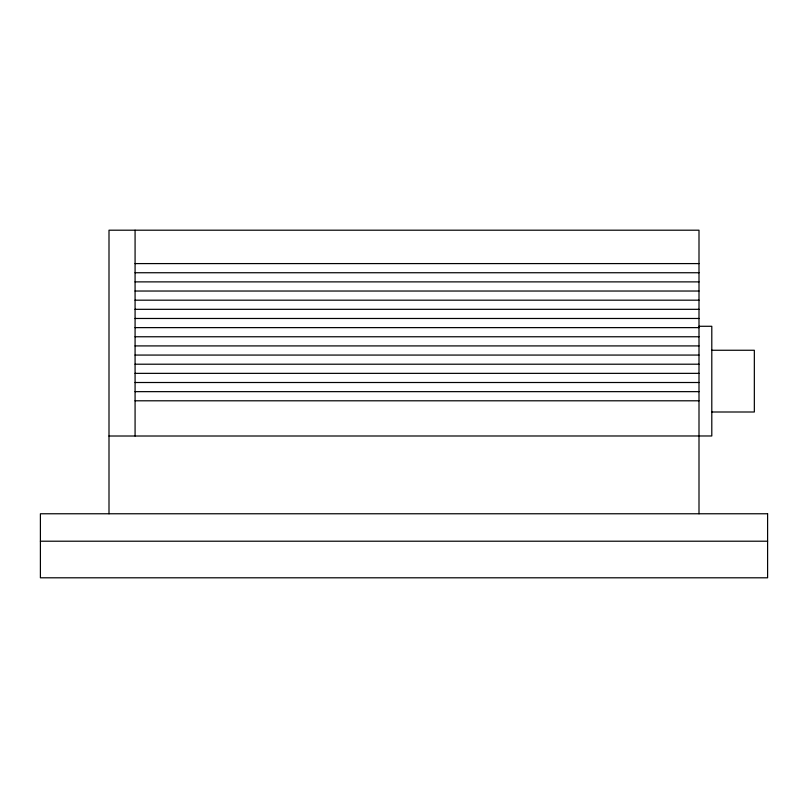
<?xml version="1.0" encoding="UTF-8"?>
<svg xmlns="http://www.w3.org/2000/svg" width="808" height="808" viewBox="0 0 808 808"><rect width="100%" height="100%" fill="white"/><g stroke="black" fill="none" stroke-linecap="round" stroke-linejoin="round"><path stroke-width="1.21" d="M135.057 263.59L699.001 263.59M135.057 272.74L699.001 272.74M135.057 281.881L699.001 281.881M135.057 291.031L699.001 291.031M135.057 300.182L699.001 300.182M135.057 309.323L699.001 309.323M135.057 318.473L699.001 318.473M699.001 326.281L711.798 326.281L711.798 435.977L108.999 436.017M135.057 327.624L699.001 327.624M135.057 336.764L699.001 336.764M135.057 345.915L699.001 345.915M711.798 350.258L754.339 350.258L754.339 411.999L711.798 411.999M135.057 355.066L699.001 355.066M135.057 364.206L699.001 364.206M135.057 373.357L699.001 373.357M135.057 382.507L699.001 382.507M135.057 391.648L699.001 391.648M135.057 400.798L699.001 400.798M40.4 541.209L767.6 541.209M699.001 513.767L699.001 230.199L108.999 230.199L108.999 513.767M135.077 230.199L135.077 436.017M767.6 513.767L40.4 513.767L40.4 577.801L767.6 577.801L767.6 513.767"/></g></svg>
